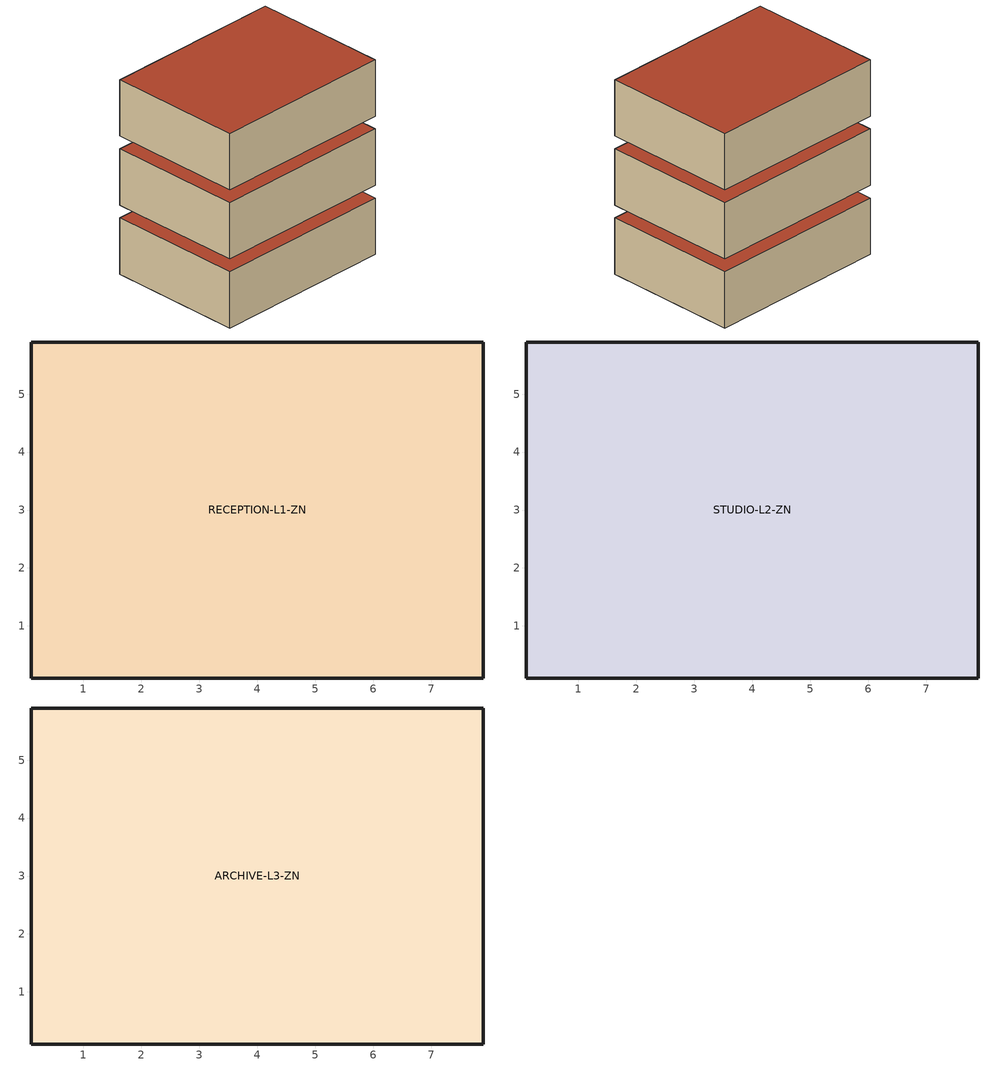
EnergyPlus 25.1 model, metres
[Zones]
RECEPTION-L1-ZN
 floor ground (EW3B10-ConstructionSet Floor): 0.1,0.1 0.1,5.9 7.9,5.9 7.9,0.1 z0
 wall outside (EW3B10-ConstructionSet Wall): 0.1,5.9 0.1,0.1 7.9,0.1 7.9,5.9 0.1,5.9 z0:2.44
 roof outside (EW3B10-ConstructionSet Roof): 7.9,0.1 7.9,5.9 0.1,5.9 0.1,0.1 z2.44
STUDIO-L2-ZN
 floor adiabatic (EW3B10-ConstructionSet Floor): 0.1,0.1 0.1,5.9 7.9,5.9 7.9,0.1 z3
 wall outside (EW3B10-ConstructionSet Wall): 0.1,0.1 7.9,0.1 7.9,5.9 0.1,5.9 0.1,0.1 z3:5.44
 roof outside (EW3B10-ConstructionSet Roof): 7.9,0.1 7.9,5.9 0.1,5.9 0.1,0.1 z5.44
ARCHIVE-L3-ZN
 floor adiabatic (EW3B10-ConstructionSet Floor): 0.1,0.1 0.1,5.9 7.9,5.9 7.9,0.1 z6
 wall outside (EW3B10-ConstructionSet Wall): 0.1,5.9 0.1,0.1 7.9,0.1 7.9,5.9 0.1,5.9 z6:8.44
 roof outside (EW3B10-ConstructionSet Roof): 7.9,0.1 7.9,5.9 0.1,5.9 0.1,0.1 z8.44
[Building]
multi-cli-3-revit-archicad-openstudio-task-10-windows
[Material] Thermal Absorptance=0.9; Solar Absorptance=0.7; Visible Absorptance=0.7
Name | Roughness | Thickness {m} | Conductivity {W/m-K} | Density {kg/m3} | Specific Heat {J/kg-K}
EW Floor Slab | MediumRough | 0.18 | 1.4 | 2200 | 900
EW Roof Insulation | MediumSmooth | 0.24 | 0.055 | 120 | 1000
EW Wall Insulation | MediumSmooth | 0.2 | 0.08 | 160 | 900
[Construction]
EW3B10-ConstructionSet Floor: EW Floor Slab
EW3B10-ConstructionSet Roof: EW Roof Insulation
EW3B10-ConstructionSet Wall: EW Wall Insulation
[Zone] Multiplier=1; Part of Total Floor Area=Yes
ARCHIVE-L3-ZN; RECEPTION-L1-ZN; STUDIO-L2-ZN
[Space]
Name | Zone
ARCHIVE-L3 | ARCHIVE-L3-ZN
RECEPTION-L1 | RECEPTION-L1-ZN
STUDIO-L2 | STUDIO-L2-ZN
[Lights] Design Level Calculation Method=Watts/Area; Fraction Replaceable=1
Name | Zone or ZoneList or Space or SpaceList | Schedule | Watts per Floor Area {W/m2}
ARCHIVE-L3 Lights | ARCHIVE-L3 | ARCHIVE-L3 ArchiveLowLighting | 3
RECEPTION-L1 Lights | RECEPTION-L1 | RECEPTION-L1 ReceptionPublicLoad | 8
STUDIO-L2 Lights | STUDIO-L2 | STUDIO-L2 StudioHighEquipment | 12
[People] Number of People Calculation Method=People/Area; Fraction Radiant=0.3; Activity Level Schedule=Occupant Activity 120W
Name | Zone or ZoneList or Space or SpaceList | Number of People Schedule | People per Floor Area {person/m2}
ARCHIVE-L3 People | ARCHIVE-L3 | ARCHIVE-L3 ArchiveLowLighting | 0.01
RECEPTION-L1 People | RECEPTION-L1 | RECEPTION-L1 ReceptionPublicLoad | 0.12
STUDIO-L2 People | STUDIO-L2 | STUDIO-L2 StudioHighEquipment | 0.08
[ElectricEquipment] Design Level Calculation Method=Watts/Area
Name | Zone or ZoneList or Space or SpaceList | Schedule | Watts per Floor Area {W/m2}
ARCHIVE-L3 Equipment | ARCHIVE-L3 | ARCHIVE-L3 ArchiveLowLighting | 1
RECEPTION-L1 Equipment | RECEPTION-L1 | RECEPTION-L1 ReceptionPublicLoad | 6
STUDIO-L2 Equipment | STUDIO-L2 | STUDIO-L2 StudioHighEquipment | 30
[ZoneControl:Thermostat] Temperature Difference Between Cutout And Setpoint {deltaC}=0
Name | Zone or ZoneList | Control Type Schedule | Control 1
ARCHIVE-L3-ZN Thermostat | ARCHIVE-L3-ZN | ARCHIVE-L3-ZN Thermostat Schedule | ARCHIVE-L3 Thermostat
RECEPTION-L1-ZN Thermostat | RECEPTION-L1-ZN | RECEPTION-L1-ZN Thermostat Schedule | RECEPTION-L1 Thermostat
STUDIO-L2-ZN Thermostat | STUDIO-L2-ZN | STUDIO-L2-ZN Thermostat Schedule | STUDIO-L2 Thermostat
[ThermostatSetpoint:DualSetpoint] Heating Setpoint Temperature Schedule=Heating Setpoint 20.0C; Cooling Setpoint Temperature Schedule=Cooling Setpoint 26.0C
ARCHIVE-L3 Thermostat; RECEPTION-L1 Thermostat; STUDIO-L2 Thermostat
[ZoneVentilation:DesignFlowRate] Design Flow Rate Calculation Method=Flow/Person
Name | Zone or ZoneList or Space or SpaceList | Schedule | Flow Rate per Person {m3/s-person}
ARCHIVE-L3-ZN Ventilation per Person | ARCHIVE-L3-ZN | ARCHIVE-L3 ArchiveLowLighting | 0.005
RECEPTION-L1-ZN Ventilation per Person | RECEPTION-L1-ZN | RECEPTION-L1 ReceptionPublicLoad | 0.008
STUDIO-L2-ZN Ventilation per Person | STUDIO-L2-ZN | STUDIO-L2 StudioHighEquipment | 0.01
[Schedule:Day:Interval]
Schedule Day 6: No, 08:00, 0.01, 18:00, 0.1, 24:00, 0.01
Schedule Day 3: No, 24:00, 120
Schedule Day 1: No, 24:00, 20
Schedule Day 2: No, 24:00, 26
Schedule Day 4: No, 06:00, 0.05, 08:00, 0.35, 18:00, 1, 22:00, 0.2, 24:00, 0.05
Schedule Day 5: No, 07:00, 0.1, 08:00, 0.5, 20:00, 1, 23:00, 0.25, 24:00, 0.1
[Schedule:Week:Daily]
ARCHIVE-L3 ArchiveLowLighting Week Rule - Jan1-Dec31: Schedule Day 6, Schedule Day 6, Schedule Day 6, Schedule Day 6, Schedule Day 6, Schedule Day 6, Schedule Day 6, Schedule Day 6, Schedule Day 6, Schedule Day 6, Schedule Day 6, Schedule Day 6
Occupant Activity 120W Week Rule - Jan1-Dec31: Schedule Day 3, Schedule Day 3, Schedule Day 3, Schedule Day 3, Schedule Day 3, Schedule Day 3, Schedule Day 3, Schedule Day 3, Schedule Day 3, Schedule Day 3, Schedule Day 3, Schedule Day 3
Heating Setpoint 20.0C Week Rule - Jan1-Dec31: Schedule Day 1, Schedule Day 1, Schedule Day 1, Schedule Day 1, Schedule Day 1, Schedule Day 1, Schedule Day 1, Schedule Day 1, Schedule Day 1, Schedule Day 1, Schedule Day 1, Schedule Day 1
Cooling Setpoint 26.0C Week Rule - Jan1-Dec31: Schedule Day 2, Schedule Day 2, Schedule Day 2, Schedule Day 2, Schedule Day 2, Schedule Day 2, Schedule Day 2, Schedule Day 2, Schedule Day 2, Schedule Day 2, Schedule Day 2, Schedule Day 2
RECEPTION-L1 ReceptionPublicLoad Week Rule - Jan1-Dec31: Schedule Day 4, Schedule Day 4, Schedule Day 4, Schedule Day 4, Schedule Day 4, Schedule Day 4, Schedule Day 4, Schedule Day 4, Schedule Day 4, Schedule Day 4, Schedule Day 4, Schedule Day 4
STUDIO-L2 StudioHighEquipment Week Rule - Jan1-Dec31: Schedule Day 5, Schedule Day 5, Schedule Day 5, Schedule Day 5, Schedule Day 5, Schedule Day 5, Schedule Day 5, Schedule Day 5, Schedule Day 5, Schedule Day 5, Schedule Day 5, Schedule Day 5
[Schedule:Year]
ARCHIVE-L3 ArchiveLowLighting: ARCHIVE-L3 ArchiveLowLighting Week Rule - Jan1-Dec31, 1, 1, 12, 31
Occupant Activity 120W: Occupant Activity 120W Week Rule - Jan1-Dec31, 1, 1, 12, 31
Heating Setpoint 20.0C: Heating Setpoint 20.0C Week Rule - Jan1-Dec31, 1, 1, 12, 31
Cooling Setpoint 26.0C: Cooling Setpoint 26.0C Week Rule - Jan1-Dec31, 1, 1, 12, 31
RECEPTION-L1 ReceptionPublicLoad: RECEPTION-L1 ReceptionPublicLoad Week Rule - Jan1-Dec31, 1, 1, 12, 31
STUDIO-L2 StudioHighEquipment: STUDIO-L2 StudioHighEquipment Week Rule - Jan1-Dec31, 1, 1, 12, 31
[Schedule:Compact]
ARCHIVE-L3-ZN Thermostat Schedule; RECEPTION-L1-ZN Thermostat Schedule; STUDIO-L2-ZN Thermostat Schedule: Through: 12/31, For: AllDays, Until: 24:00, 4
